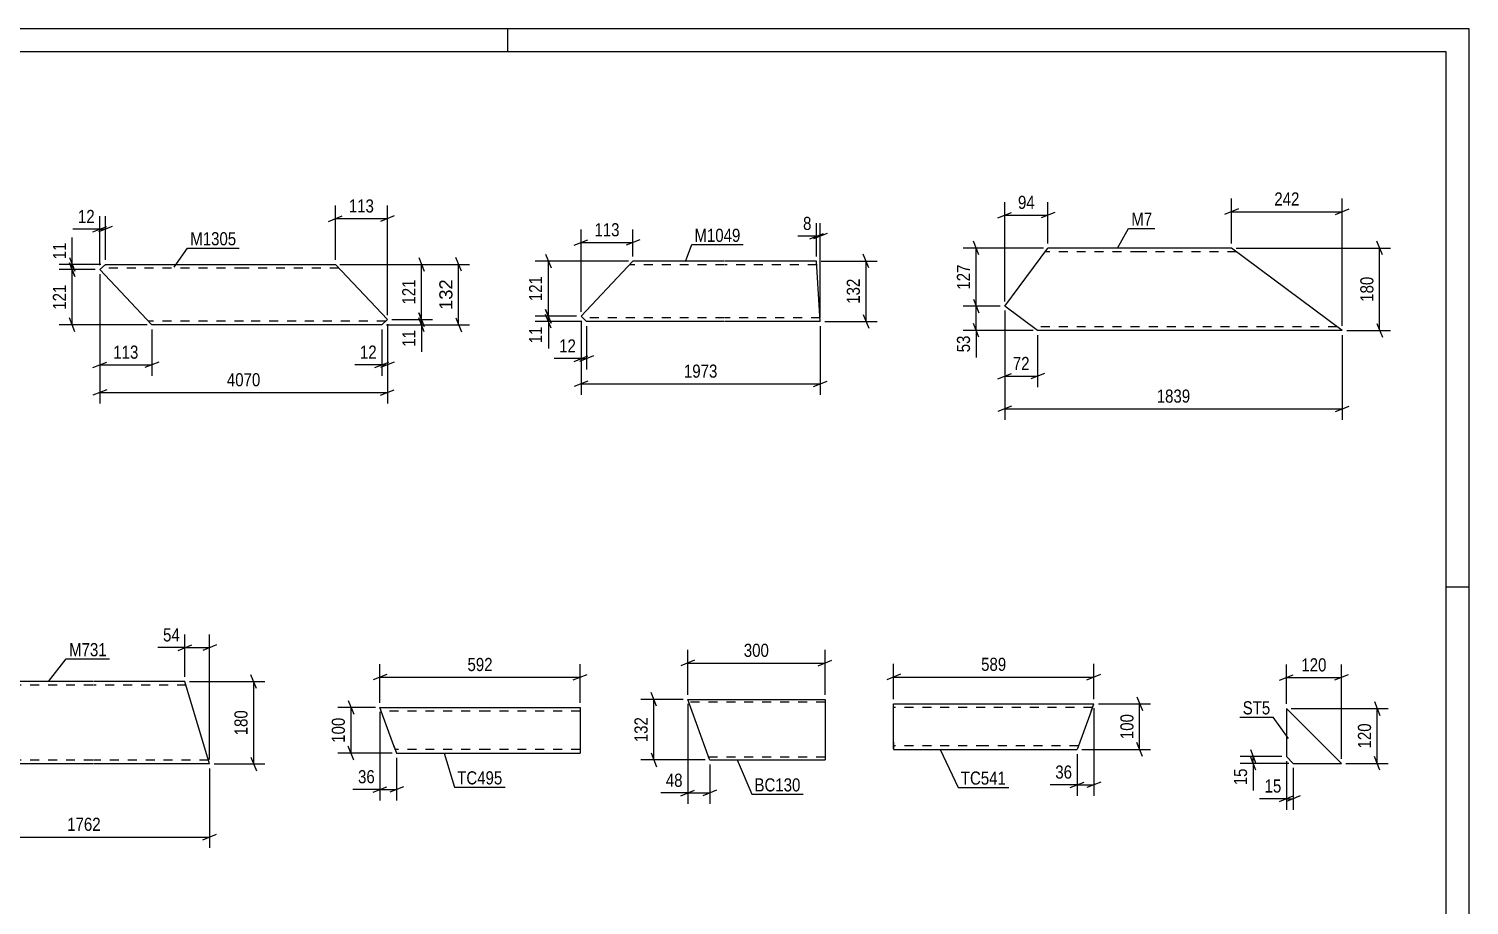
# Model space of a CAD drawing. Header units: millimetres. Extents: x 0 to 594, y 0 to 420.
# Drawn here: x 279.4 to 594, y 228.5 to 420 of the extents above; entities that cross this region are included whole.
import ezdxf

# ---------------------------------------------------------------- set-up
doc = ezdxf.new("R2010")
doc.units = ezdxf.units.MM
doc.linetypes.add('DXK_LINE_DOT2', pattern=[3.9198, 1.9599, -1.9599])
doc.styles.add('Arial', font='ARIAL.TTF', dxfattribs={"height": 0.2})
doc.styles.add('Arial Narrow', font='ARIALN.TTF', dxfattribs={"height": 0.2})

# ---------------------------------------------------------------- blocks, each defined once
blk = doc.blocks.new('Unknown-761555078-1135')
at = {"color": 5, "linetype": 'Continuous'}
for p, q in [((594, 420), (0, 420)), ((384, 415), (384, 420)), ((594, 0), (594, 420)), ((589, 415), (5, 415)), ((589, 5), (589, 415)), ((594, 298), (589, 298))]:
    blk.add_line(p, q, dxfattribs=at)
blk = doc.blocks.new('Part-761555078-8628 - 8627')
at = {"color": 2, "linetype": 'Continuous'}
for p, q in [((359.12, 263.31), (356.06, 271.71)), ((356.06, 271.71), (379.7, 271.71)), ((379.8, 271.71), (399.8, 271.71)), ((399.8, 271.71), (399.8, 271.59)), ((399.8, 271.59), (399.8, 261.71)), ((359.12, 263.31), (359.7, 261.71)), ((359.7, 261.71), (379.7, 261.71)), ((379.8, 261.71), (399.8, 261.71))]:
    blk.add_line(p, q, dxfattribs=at)
at = {"color": 7, "linetype": 'DXK_LINE_DOT2'}
for p, q in [((379.7, 270.91), (356.35, 270.91)), ((399.8, 270.91), (379.8, 270.91)), ((359.66, 261.83), (359.12, 263.31)), ((359.41, 262.51), (359.39, 262.57)), ((379.7, 262.51), (359.41, 262.51)), ((399.8, 262.51), (379.8, 262.51)), ((399.8, 262.51), (399.8, 262.57))]:
    blk.add_line(p, q, dxfattribs=at)
blk = doc.blocks.new('Part-761555078-8598 - 8597')
at = {"color": 2, "linetype": 'Continuous'}
for p, q in [((492.55, 359.41), (501.98, 372.08)), ((521.98, 372.08), (501.98, 372.08)), ((542.08, 372.08), (522.08, 372.08)), ((566.26, 354.08), (542.08, 372.08)), ((499.72, 354.08), (492.55, 359.41)), ((521.98, 354.08), (499.72, 354.08)), ((566.26, 354.08), (522.08, 354.08))]:
    blk.add_line(p, q, dxfattribs=at)
at = {"color": 7, "linetype": 'DXK_LINE_DOT2'}
for p, q in [((521.98, 371.28), (501.38, 371.28)), ((543.15, 371.28), (522.08, 371.28)), ((521.98, 354.88), (498.64, 354.88)), ((565.18, 354.88), (522.08, 354.88))]:
    blk.add_line(p, q, dxfattribs=at)
blk = doc.blocks.new('Part-761555078-8571 - 8569')
at = {"color": 2, "linetype": 'Continuous'}
for p, q in [((294.88, 367.38), (296.09, 368.51)), ((296.09, 368.51), (326.23, 368.51)), ((326.33, 368.51), (346.33, 368.51)), ((346.33, 368.51), (357.68, 356.44)), ((306.23, 355.31), (294.88, 367.38)), ((357.68, 356.44), (356.48, 355.31)), ((326.23, 355.31), (306.23, 355.31)), ((356.48, 355.31), (326.33, 355.31))]:
    blk.add_line(p, q, dxfattribs=at)
at = {"color": 7, "linetype": 'DXK_LINE_DOT2'}
for p, q in [((326.23, 367.71), (295.24, 367.71)), ((347.08, 367.71), (326.33, 367.71)), ((326.23, 356.11), (305.48, 356.11)), ((357.33, 356.11), (326.33, 356.11))]:
    blk.add_line(p, q, dxfattribs=at)
blk = doc.blocks.new('Part-761555078-8612 - 8611')
at = {"color": 2, "linetype": 'Continuous'}
for p, q in [((263.95, 264.68), (273.37, 277.35)), ((293.37, 277.35), (273.37, 277.35)), ((313.47, 277.35), (293.47, 277.35)), ((318.86, 259.35), (313.47, 277.35)), ((271.11, 259.35), (263.95, 264.68)), ((293.37, 259.35), (271.11, 259.35)), ((318.86, 259.35), (293.47, 259.35))]:
    blk.add_line(p, q, dxfattribs=at)
at = {"color": 7, "linetype": 'DXK_LINE_DOT2'}
for p, q in [((293.37, 276.55), (272.78, 276.55)), ((313.71, 276.55), (293.47, 276.55)), ((293.37, 260.15), (270.04, 260.15)), ((318.62, 260.15), (293.47, 260.15)), ((318.62, 260.15), (318.6, 260.21))]:
    blk.add_line(p, q, dxfattribs=at)
blk = doc.blocks.new('Part-761555078-8578 - 8577')
at = {"color": 2, "linetype": 'Continuous'}
for p, q in [((399.99, 357.18), (411.34, 369.25)), ((431.34, 369.25), (411.34, 369.25)), ((451.44, 369.25), (431.44, 369.25)), ((452.25, 356.05), (451.44, 369.25)), ((401.19, 356.05), (399.99, 357.18)), ((431.34, 356.05), (401.19, 356.05)), ((452.25, 356.05), (431.44, 356.05))]:
    blk.add_line(p, q, dxfattribs=at)
at = {"color": 7, "linetype": 'DXK_LINE_DOT2'}
for p, q in [((431.34, 368.45), (410.59, 368.45)), ((451.49, 368.45), (431.44, 368.45)), ((431.34, 356.85), (400.34, 356.85)), ((452.2, 356.85), (431.44, 356.85)), ((452.2, 356.85), (452.2, 356.91))]:
    blk.add_line(p, q, dxfattribs=at)
blk = doc.blocks.new('Part-761555078-8636 - 8635')
at = {"color": 2, "linetype": 'Continuous'}
for p, q in [((428.07, 260.34), (423.3, 273.45)), ((423.3, 273.45), (453.3, 273.45)), ((453.3, 273.45), (453.3, 260.25)), ((428.07, 260.34), (428.1, 260.25)), ((428.1, 260.25), (453.3, 260.25))]:
    blk.add_line(p, q, dxfattribs=at)
at = {"color": 7, "linetype": 'DXK_LINE_DOT2'}
for p, q in [((453.3, 272.85), (423.51, 272.85)), ((453.3, 273.36), (453.3, 273.45)), ((427.88, 260.85), (427.86, 260.89)), ((453.3, 260.85), (427.88, 260.85)), ((453.3, 260.85), (453.3, 260.89))]:
    blk.add_line(p, q, dxfattribs=at)
blk = doc.blocks.new('Part-761555078-8652 - 8651')
at = {"color": 2, "linetype": 'Continuous'}
for p, q in [((468.27, 264.11), (468.27, 272.51)), ((468.27, 272.51), (488.27, 272.51)), ((488.37, 272.51), (512.01, 272.51)), ((511.42, 270.91), (508.37, 262.51)), ((511.42, 270.91), (512.01, 272.51)), ((468.27, 264.11), (468.27, 262.51)), ((468.27, 262.51), (488.27, 262.51)), ((488.37, 262.51), (508.37, 262.51))]:
    blk.add_line(p, q, dxfattribs=at)
at = {"color": 7, "linetype": 'DXK_LINE_DOT2'}
for p, q in [((488.27, 271.71), (468.27, 271.71)), ((511.72, 271.71), (488.37, 271.71)), ((511.96, 272.39), (511.42, 270.91)), ((468.27, 262.63), (468.27, 264.11)), ((468.27, 263.31), (468.27, 263.37)), ((488.27, 263.31), (468.27, 263.31)), ((508.66, 263.31), (488.37, 263.31)), ((508.66, 263.31), (508.68, 263.37))]:
    blk.add_line(p, q, dxfattribs=at)
blk = doc.blocks.new('Part-761555078-8711 - 8710')
at = {"color": 2, "linetype": 'Continuous'}
for p, q in [((554.08, 271.47), (554.08, 260.97)), ((554.08, 271.47), (566.08, 259.47)), ((554.08, 260.97), (555.58, 259.47)), ((555.58, 259.47), (566.08, 259.47))]:
    blk.add_line(p, q, dxfattribs=at)
blk = doc.blocks.new('StraightDimension-761555078-9023 - 8627')
at = {"color": 7, "linetype": 'Continuous'}
for p, q in [((355.06, 271.71), (346.9, 271.71)), ((349.15, 273.21), (350.35, 270.21)), ((349.75, 261.71), (349.75, 271.71)), ((358.7, 261.71), (346.9, 261.71)), ((350.35, 260.21), (349.15, 263.21))]:
    blk.add_line(p, q, dxfattribs=at)
at = {"color": 0}
blk.add_wipeout([(349, 270.05), (344.8, 270.05), (344.8, 263.37), (349, 263.37)], dxfattribs=at)
at = {"color": 3, "style": 'Arial Narrow'}
blk.add_text('100', height=2.863, rotation=90.0002, dxfattribs=at).set_placement((348.4, 263.97))
blk = doc.blocks.new('StraightDimension-761555078-9019 - 8627')
at = {"color": 7, "linetype": 'Continuous'}
for p, q in [((356.06, 270.71), (356.06, 251.38)), ((359.7, 260.71), (359.7, 251.38)), ((354.56, 253.18), (357.56, 254.38)), ((356.06, 253.78), (359.7, 253.78)), ((361.2, 254.38), (358.2, 253.18))]:
    blk.add_line(p, q, dxfattribs=at)
at = {"color": 0}
blk.add_wipeout([(355.54, 254.53), (355.54, 258.73), (350.68, 258.73), (350.68, 254.53)], dxfattribs=at)
at = {"color": 7, "linetype": 'Continuous'}
blk.add_line((356.06, 253.78), (350.16, 253.78), dxfattribs=at)
blk.add_line((356.06, 253.78), (350.16, 253.78), dxfattribs=at)
at = {"color": 3, "style": 'Arial Narrow'}
blk.add_text('36', height=2.863, dxfattribs=at).set_placement((351.28, 255.13))
blk = doc.blocks.new('StraightDimension-761555078-9029 - 8627')
at = {"color": 7, "linetype": 'Continuous'}
for p, q in [((356.06, 272.71), (356.06, 281.15)), ((399.8, 272.71), (399.8, 281.15)), ((357.56, 278.9), (354.56, 277.7)), ((356.06, 278.3), (399.8, 278.3)), ((398.3, 277.7), (401.3, 278.9))]:
    blk.add_line(p, q, dxfattribs=at)
at = {"color": 0}
blk.add_wipeout([(381.27, 279.05), (381.27, 283.25), (374.59, 283.25), (374.59, 279.05)], dxfattribs=at)
at = {"color": 3, "style": 'Arial Narrow'}
blk.add_text('592', height=2.863, dxfattribs=at).set_placement((375.19, 279.65))
blk = doc.blocks.new('StraightDimension-761555078-8907 - 8597')
at = {"color": 7, "linetype": 'Continuous'}
for p, q in [((543.08, 372.08), (576.83, 372.08)), ((575.03, 370.58), (573.83, 373.58)), ((574.43, 354.08), (574.43, 372.08)), ((573.83, 355.58), (575.03, 352.58)), ((567.26, 354.08), (576.83, 354.08))]:
    blk.add_line(p, q, dxfattribs=at)
at = {"color": 0}
blk.add_wipeout([(573.68, 366.42), (569.48, 366.42), (569.48, 359.74), (573.68, 359.74)], dxfattribs=at)
at = {"color": 3, "style": 'Arial Narrow'}
blk.add_text('180', height=2.863, rotation=90.0002, dxfattribs=at).set_placement((573.08, 360.34))
blk = doc.blocks.new('StraightDimension-761555078-8899 - 8597')
at = {"color": 7, "linetype": 'Continuous'}
for p, q in [((500.98, 372.08), (483.46, 372.08)), ((486.91, 370.58), (485.71, 373.58)), ((486.31, 359.41), (486.31, 372.08)), ((491.55, 359.41), (483.46, 359.41)), ((485.71, 360.91), (486.91, 357.91))]:
    blk.add_line(p, q, dxfattribs=at)
at = {"color": 0}
blk.add_wipeout([(485.56, 369.09), (481.36, 369.09), (481.36, 362.4), (485.56, 362.4)], dxfattribs=at)
at = {"color": 3, "style": 'Arial Narrow'}
blk.add_text('127', height=2.863, rotation=90.0002, dxfattribs=at).set_placement((484.96, 363))
blk = doc.blocks.new('StraightDimension-761555078-8891 - 8597')
at = {"color": 7, "linetype": 'Continuous'}
for p, q in [((492.55, 360.41), (492.55, 382.14)), ((501.98, 373.08), (501.98, 382.14)), ((491.05, 378.69), (494.05, 379.89)), ((492.55, 379.29), (501.98, 379.29)), ((503.48, 379.89), (500.48, 378.69))]:
    blk.add_line(p, q, dxfattribs=at)
at = {"color": 0}
blk.add_wipeout([(499.69, 380.04), (499.69, 384.24), (494.84, 384.24), (494.84, 380.04)], dxfattribs=at)
at = {"color": 3, "style": 'Arial Narrow'}
blk.add_text('94', height=2.863, dxfattribs=at).set_placement((495.44, 380.64))
blk = doc.blocks.new('StraightDimension-761555078-8895 - 8597')
at = {"color": 7, "linetype": 'Continuous'}
for p, q in [((492.55, 358.41), (492.55, 341.68)), ((499.72, 353.08), (499.72, 341.68)), ((491.05, 343.48), (494.05, 344.68)), ((492.55, 344.08), (499.72, 344.08)), ((501.22, 344.68), (498.22, 343.48))]:
    blk.add_line(p, q, dxfattribs=at)
at = {"color": 0}
blk.add_wipeout([(498.56, 344.83), (498.56, 349.03), (493.71, 349.03), (493.71, 344.83)], dxfattribs=at)
at = {"color": 3, "style": 'Arial Narrow'}
blk.add_text('72', height=2.863, dxfattribs=at).set_placement((494.31, 345.43))
blk = doc.blocks.new('StraightDimension-761555078-8887 - 8597')
at = {"color": 7, "linetype": 'Continuous'}
for p, q in [((542.08, 373.08), (542.08, 382.88)), ((566.26, 355.08), (566.26, 382.88)), ((543.58, 380.63), (540.58, 379.43)), ((542.08, 380.03), (566.26, 380.03)), ((564.76, 379.43), (567.76, 380.63))]:
    blk.add_line(p, q, dxfattribs=at)
at = {"color": 0}
blk.add_wipeout([(557.51, 380.78), (557.51, 384.98), (550.83, 384.98), (550.83, 380.78)], dxfattribs=at)
at = {"color": 3, "style": 'Arial Narrow'}
blk.add_text('242', height=2.863, dxfattribs=at).set_placement((551.43, 381.38))
blk = doc.blocks.new('StraightDimension-761555078-8900 - 8597')
at = {"color": 7, "linetype": 'Continuous'}
for p, q in [((491.55, 359.41), (483.46, 359.41)), ((485.71, 360.91), (486.91, 357.91)), ((486.31, 354.08), (486.31, 359.41)), ((486.91, 352.58), (485.71, 355.58)), ((498.72, 354.08), (483.46, 354.08))]:
    blk.add_line(p, q, dxfattribs=at)
at = {"color": 0}
blk.add_wipeout([(485.56, 353.55), (481.36, 353.55), (481.36, 348.7), (485.56, 348.7)], dxfattribs=at)
at = {"color": 7, "linetype": 'Continuous'}
blk.add_line((486.31, 354.08), (486.31, 348.17), dxfattribs=at)
blk.add_line((486.31, 354.08), (486.31, 348.17), dxfattribs=at)
at = {"color": 3, "style": 'Arial Narrow'}
blk.add_text('53', height=2.863, rotation=90.0002, dxfattribs=at).set_placement((484.96, 349.3))
blk = doc.blocks.new('StraightDimension-761555078-8913 - 8597')
at = {"color": 7, "linetype": 'Continuous'}
for p, q in [((492.55, 358.41), (492.55, 334.55)), ((566.26, 353.08), (566.26, 334.55)), ((494.05, 337.55), (491.05, 336.35)), ((492.55, 336.95), (566.26, 336.95)), ((564.76, 336.35), (567.76, 337.55))]:
    blk.add_line(p, q, dxfattribs=at)
at = {"color": 0}
blk.add_wipeout([(533.66, 337.7), (533.66, 341.9), (525.15, 341.9), (525.15, 337.7)], dxfattribs=at)
at = {"color": 3, "style": 'Arial Narrow'}
blk.add_text('1839', height=2.863, dxfattribs=at).set_placement((525.75, 338.3))
blk = doc.blocks.new('StraightDimension-761555078-11267 - 8569')
at = {"color": 7, "linetype": 'Continuous'}
for p, q in [((347.33, 368.51), (375.65, 368.51)), ((373.85, 367.01), (372.65, 370.01)), ((373.25, 355.31), (373.25, 368.51)), ((372.65, 356.81), (373.85, 353.81)), ((357.48, 355.31), (375.65, 355.31))]:
    blk.add_line(p, q, dxfattribs=at)
at = {"color": 0}
blk.add_wipeout([(372.5, 365.84), (368.3, 365.84), (368.3, 357.97), (372.5, 357.97)], dxfattribs=at)
at = {"color": 3, "style": 'Arial'}
blk.add_text('132', height=2.865, rotation=90.0002, dxfattribs=at).set_placement((371.9, 358.57))
blk = doc.blocks.new('StraightDimension-761555078-8849 - 8569')
at = {"color": 7, "linetype": 'Continuous'}
for p, q in [((294.88, 366.38), (294.88, 338.13)), ((357.68, 355.44), (357.68, 338.13)), ((296.38, 341.13), (293.38, 339.93)), ((294.88, 340.53), (357.68, 340.53)), ((356.18, 339.93), (359.18, 341.13))]:
    blk.add_line(p, q, dxfattribs=at)
at = {"color": 0}
blk.add_wipeout([(330.54, 341.28), (330.54, 345.48), (322.03, 345.48), (322.03, 341.28)], dxfattribs=at)
at = {"color": 3, "style": 'Arial Narrow'}
blk.add_text('4070', height=2.863, dxfattribs=at).set_placement((322.63, 341.88))
blk = doc.blocks.new('StraightDimension-761555078-8825 - 8569')
at = {"color": 7, "linetype": 'Continuous'}
for p, q in [((346.33, 369.51), (346.33, 381.36)), ((357.68, 357.44), (357.68, 381.36)), ((344.83, 377.91), (347.83, 379.11)), ((346.33, 378.51), (357.68, 378.51)), ((359.18, 379.11), (356.18, 377.91))]:
    blk.add_line(p, q, dxfattribs=at)
at = {"color": 0}
blk.add_wipeout([(355.35, 379.26), (355.35, 383.46), (348.67, 383.46), (348.67, 379.26)], dxfattribs=at)
at = {"color": 3, "style": 'Arial Narrow'}
blk.add_text('113', height=2.863, dxfattribs=at).set_placement((349.27, 379.86))
blk = doc.blocks.new('StraightDimension-761555078-8817 - 8569')
at = {"color": 7, "linetype": 'Continuous'}
for p, q in [((356.48, 354.31), (356.48, 344.16)), ((357.68, 355.44), (357.68, 344.16)), ((354.98, 345.96), (357.98, 347.16)), ((359.18, 347.16), (356.18, 345.96)), ((356.48, 346.56), (357.68, 346.56))]:
    blk.add_line(p, q, dxfattribs=at)
at = {"color": 0}
blk.add_wipeout([(355.95, 347.31), (355.95, 351.51), (351.1, 351.51), (351.1, 347.31)], dxfattribs=at)
at = {"color": 7, "linetype": 'Continuous'}
blk.add_line((356.48, 346.56), (350.57, 346.56), dxfattribs=at)
blk.add_line((356.48, 346.56), (350.57, 346.56), dxfattribs=at)
at = {"color": 3, "style": 'Arial Narrow'}
blk.add_text('12', height=2.863, dxfattribs=at).set_placement((351.7, 347.91))
blk = doc.blocks.new('StraightDimension-761555078-11230 - 8569')
at = {"color": 7, "linetype": 'Continuous'}
for p, q in [((347.33, 368.51), (367.54, 368.51)), ((364.54, 370.01), (365.74, 367.01)), ((365.14, 356.44), (365.14, 368.51)), ((358.68, 356.44), (367.54, 356.44)), ((365.74, 354.94), (364.54, 357.94))]:
    blk.add_line(p, q, dxfattribs=at)
at = {"color": 0}
blk.add_wipeout([(364.39, 365.82), (360.19, 365.82), (360.19, 359.13), (364.39, 359.13)], dxfattribs=at)
at = {"color": 3, "style": 'Arial Narrow'}
blk.add_text('121', height=2.863, rotation=90.0002, dxfattribs=at).set_placement((363.79, 359.73))
blk = doc.blocks.new('StraightDimension-761555078-8829 - 8569')
at = {"color": 7, "linetype": 'Continuous'}
for p, q in [((294.88, 368.38), (294.88, 379.05)), ((296.09, 369.51), (296.09, 379.05)), ((293.38, 375.6), (296.38, 376.8)), ((297.59, 376.8), (294.59, 375.6)), ((294.88, 376.2), (296.09, 376.2))]:
    blk.add_line(p, q, dxfattribs=at)
at = {"color": 0}
blk.add_wipeout([(294.36, 376.95), (294.36, 381.15), (289.5, 381.15), (289.5, 376.95)], dxfattribs=at)
at = {"color": 7, "linetype": 'Continuous'}
blk.add_line((294.88, 376.2), (288.98, 376.2), dxfattribs=at)
blk.add_line((294.88, 376.2), (288.98, 376.2), dxfattribs=at)
at = {"color": 3, "style": 'Arial Narrow'}
blk.add_text('12', height=2.863, dxfattribs=at).set_placement((290.1, 377.55))
blk = doc.blocks.new('StraightDimension-761555078-8821 - 8569')
at = {"color": 7, "linetype": 'Continuous'}
for p, q in [((294.88, 366.38), (294.88, 344.16)), ((306.23, 354.31), (306.23, 344.16)), ((293.38, 345.96), (296.38, 347.16)), ((294.88, 346.56), (306.23, 346.56)), ((307.73, 347.16), (304.73, 345.96))]:
    blk.add_line(p, q, dxfattribs=at)
at = {"color": 0}
blk.add_wipeout([(303.9, 347.31), (303.9, 351.51), (297.22, 351.51), (297.22, 347.31)], dxfattribs=at)
at = {"color": 3, "style": 'Arial Narrow'}
blk.add_text('113', height=2.863, dxfattribs=at).set_placement((297.82, 347.91))
blk = doc.blocks.new('StraightDimension-761555078-11192 - 8569')
at = {"color": 7, "linetype": 'Continuous'}
for p, q in [((295.09, 368.51), (285.98, 368.51)), ((288.23, 370.01), (289.43, 367.01)), ((289.43, 365.88), (288.23, 368.88)), ((288.83, 367.38), (288.83, 368.51)), ((293.88, 367.38), (285.98, 367.38))]:
    blk.add_line(p, q, dxfattribs=at)
at = {"color": 0}
blk.add_wipeout([(288.08, 373.89), (283.88, 373.89), (283.88, 369.03), (288.08, 369.03)], dxfattribs=at)
at = {"color": 7, "linetype": 'Continuous'}
blk.add_line((288.83, 368.51), (288.83, 374.42), dxfattribs=at)
blk.add_line((288.83, 368.51), (288.83, 374.42), dxfattribs=at)
at = {"color": 3, "style": 'Arial Narrow'}
blk.add_text('11', height=2.863, rotation=90.0002, dxfattribs=at).set_placement((287.48, 369.63))
blk = doc.blocks.new('StraightDimension-761555078-11193 - 8569')
at = {"color": 7, "linetype": 'Continuous'}
for p, q in [((288.23, 368.88), (289.43, 365.88)), ((293.88, 367.38), (285.98, 367.38)), ((288.83, 355.31), (288.83, 367.38)), ((289.43, 353.81), (288.23, 356.81)), ((305.23, 355.31), (285.98, 355.31))]:
    blk.add_line(p, q, dxfattribs=at)
at = {"color": 0}
blk.add_wipeout([(288.08, 364.69), (283.88, 364.69), (283.88, 358), (288.08, 358)], dxfattribs=at)
at = {"color": 3, "style": 'Arial Narrow'}
blk.add_text('121', height=2.863, rotation=90.0002, dxfattribs=at).set_placement((287.48, 358.6))
blk = doc.blocks.new('StraightDimension-761555078-11231 - 8569')
at = {"color": 7, "linetype": 'Continuous'}
for p, q in [((358.68, 356.44), (367.54, 356.44)), ((364.54, 357.94), (365.74, 354.94)), ((365.74, 353.81), (364.54, 356.81)), ((365.14, 355.31), (365.14, 356.44)), ((357.48, 355.31), (367.54, 355.31))]:
    blk.add_line(p, q, dxfattribs=at)
at = {"color": 0}
blk.add_wipeout([(364.39, 354.78), (360.19, 354.78), (360.19, 349.93), (364.39, 349.93)], dxfattribs=at)
at = {"color": 7, "linetype": 'Continuous'}
blk.add_line((365.14, 355.31), (365.14, 349.4), dxfattribs=at)
blk.add_line((365.14, 355.31), (365.14, 349.4), dxfattribs=at)
at = {"color": 3, "style": 'Arial Narrow'}
blk.add_text('11', height=2.863, rotation=90.0002, dxfattribs=at).set_placement((363.79, 350.53))
blk = doc.blocks.new('StraightDimension-761555078-8953 - 8611')
at = {"color": 7, "linetype": 'Continuous'}
for p, q in [((313.47, 278.35), (313.47, 287.62)), ((318.86, 260.35), (318.86, 287.62)), ((311.97, 284.17), (314.97, 285.37)), ((313.47, 284.77), (318.86, 284.77)), ((320.36, 285.37), (317.36, 284.17))]:
    blk.add_line(p, q, dxfattribs=at)
at = {"color": 0}
blk.add_wipeout([(312.95, 285.52), (312.95, 289.72), (308.09, 289.72), (308.09, 285.52)], dxfattribs=at)
at = {"color": 7, "linetype": 'Continuous'}
blk.add_line((313.47, 284.77), (307.57, 284.77), dxfattribs=at)
blk.add_line((313.47, 284.77), (307.57, 284.77), dxfattribs=at)
at = {"color": 3, "style": 'Arial Narrow'}
blk.add_text('54', height=2.863, dxfattribs=at).set_placement((308.69, 286.12))
blk = doc.blocks.new('StraightDimension-761555078-8973 - 8611')
at = {"color": 7, "linetype": 'Continuous'}
for p, q in [((314.47, 277.35), (330.89, 277.35)), ((329.09, 275.85), (327.89, 278.85)), ((328.49, 259.35), (328.49, 277.35)), ((319.86, 259.35), (330.89, 259.35)), ((327.89, 260.85), (329.09, 257.85))]:
    blk.add_line(p, q, dxfattribs=at)
at = {"color": 0}
blk.add_wipeout([(327.74, 271.69), (323.54, 271.69), (323.54, 265.01), (327.74, 265.01)], dxfattribs=at)
at = {"color": 3, "style": 'Arial Narrow'}
blk.add_text('180', height=2.863, rotation=90.0002, dxfattribs=at).set_placement((327.14, 265.61))
blk = doc.blocks.new('StraightDimension-761555078-8979 - 8611')
at = {"color": 7, "linetype": 'Continuous'}
for p, q in [((263.95, 263.68), (263.95, 240.98)), ((318.86, 258.35), (318.86, 240.98)), ((265.45, 243.98), (262.45, 242.78)), ((263.95, 243.38), (318.86, 243.38)), ((317.36, 242.78), (320.36, 243.98))]:
    blk.add_line(p, q, dxfattribs=at)
at = {"color": 0}
blk.add_wipeout([(295.66, 244.13), (295.66, 248.33), (287.15, 248.33), (287.15, 244.13)], dxfattribs=at)
at = {"color": 3, "style": 'Arial Narrow'}
blk.add_text('1762', height=2.863, dxfattribs=at).set_placement((287.75, 244.73))
blk = doc.blocks.new('StraightDimension-761555078-8879 - 8577')
at = {"color": 7, "linetype": 'Continuous'}
for p, q in [((399.99, 356.18), (399.99, 340.01)), ((452.25, 355.05), (452.25, 340.01)), ((401.49, 343.01), (398.49, 341.81)), ((450.75, 341.81), (453.75, 343.01)), ((399.99, 342.41), (452.25, 342.41))]:
    blk.add_line(p, q, dxfattribs=at)
at = {"color": 0}
blk.add_wipeout([(430.38, 343.16), (430.38, 347.36), (421.87, 347.36), (421.87, 343.16)], dxfattribs=at)
at = {"color": 3, "style": 'Arial Narrow'}
blk.add_text('1973', height=2.863, dxfattribs=at).set_placement((422.47, 343.76))
blk = doc.blocks.new('StraightDimension-761555078-8873 - 8577')
at = {"color": 7, "linetype": 'Continuous'}
for p, q in [((452.44, 369.25), (464.65, 369.25)), ((462.85, 367.75), (461.65, 370.75)), ((462.25, 356.05), (462.25, 369.25)), ((453.25, 356.05), (464.65, 356.05)), ((461.65, 357.55), (462.85, 354.55))]:
    blk.add_line(p, q, dxfattribs=at)
at = {"color": 0}
blk.add_wipeout([(461.5, 365.99), (457.3, 365.99), (457.3, 359.31), (461.5, 359.31)], dxfattribs=at)
at = {"color": 3, "style": 'Arial Narrow'}
blk.add_text('132', height=2.863, rotation=90.0002, dxfattribs=at).set_placement((460.9, 359.91))
blk = doc.blocks.new('StraightDimension-761555078-8857 - 8577')
at = {"color": 7, "linetype": 'Continuous'}
for p, q in [((399.99, 358.18), (399.99, 376.15)), ((411.34, 370.25), (411.34, 376.15)), ((398.49, 372.7), (401.49, 373.9)), ((399.99, 373.3), (411.34, 373.3)), ((412.84, 373.9), (409.84, 372.7))]:
    blk.add_line(p, q, dxfattribs=at)
at = {"color": 0}
blk.add_wipeout([(409.01, 374.05), (409.01, 378.25), (402.32, 378.25), (402.32, 374.05)], dxfattribs=at)
at = {"color": 3, "style": 'Arial Narrow'}
blk.add_text('113', height=2.863, dxfattribs=at).set_placement((402.92, 374.65))
blk = doc.blocks.new('StraightDimension-761555078-8861 - 8577')
at = {"color": 7, "linetype": 'Continuous'}
for p, q in [((399.99, 356.18), (399.99, 345.52)), ((401.19, 355.05), (401.19, 345.52)), ((398.49, 347.32), (401.49, 348.52)), ((402.69, 348.52), (399.69, 347.32)), ((399.99, 347.92), (401.19, 347.92))]:
    blk.add_line(p, q, dxfattribs=at)
at = {"color": 0}
blk.add_wipeout([(399.47, 348.67), (399.47, 352.87), (394.61, 352.87), (394.61, 348.67)], dxfattribs=at)
at = {"color": 7, "linetype": 'Continuous'}
blk.add_line((399.99, 347.92), (394.09, 347.92), dxfattribs=at)
blk.add_line((399.99, 347.92), (394.09, 347.92), dxfattribs=at)
at = {"color": 3, "style": 'Arial Narrow'}
blk.add_text('12', height=2.863, dxfattribs=at).set_placement((395.21, 349.27))
blk = doc.blocks.new('StraightDimension-761555078-8853 - 8577')
at = {"color": 7, "linetype": 'Continuous'}
for p, q in [((449.94, 374.09), (452.94, 375.29)), ((453.75, 375.29), (450.75, 374.09)), ((451.44, 370.25), (451.44, 377.54)), ((451.44, 374.69), (452.25, 374.69)), ((452.25, 357.05), (452.25, 377.54))]:
    blk.add_line(p, q, dxfattribs=at)
at = {"color": 0}
blk.add_wipeout([(450.92, 375.44), (450.92, 379.64), (447.89, 379.64), (447.89, 375.44)], dxfattribs=at)
at = {"color": 7, "linetype": 'Continuous'}
blk.add_line((451.44, 374.69), (447.36, 374.69), dxfattribs=at)
blk.add_line((451.44, 374.69), (447.36, 374.69), dxfattribs=at)
at = {"color": 3, "style": 'Arial Narrow'}
blk.add_text('8', height=2.86, dxfattribs=at).set_placement((448.49, 376.04))
blk = doc.blocks.new('StraightDimension-761555078-11292 - 8577')
at = {"color": 7, "linetype": 'Continuous'}
for p, q in [((410.34, 369.25), (390, 369.25)), ((392.25, 370.75), (393.45, 367.75)), ((392.85, 357.18), (392.85, 369.25)), ((398.99, 357.18), (390, 357.18)), ((393.45, 355.68), (392.25, 358.68))]:
    blk.add_line(p, q, dxfattribs=at)
at = {"color": 0}
blk.add_wipeout([(392.1, 366.56), (387.9, 366.56), (387.9, 359.88), (392.1, 359.88)], dxfattribs=at)
at = {"color": 3, "style": 'Arial Narrow'}
blk.add_text('121', height=2.863, rotation=90.0002, dxfattribs=at).set_placement((391.5, 360.48))
blk = doc.blocks.new('StraightDimension-761555078-11293 - 8577')
at = {"color": 7, "linetype": 'Continuous'}
for p, q in [((398.99, 357.18), (390, 357.18)), ((400.19, 356.05), (390, 356.05)), ((392.25, 358.68), (393.45, 355.68)), ((393.45, 354.55), (392.25, 357.55)), ((392.85, 356.05), (392.85, 357.18))]:
    blk.add_line(p, q, dxfattribs=at)
at = {"color": 0}
blk.add_wipeout([(392.1, 355.53), (387.9, 355.53), (387.9, 350.67), (392.1, 350.67)], dxfattribs=at)
at = {"color": 7, "linetype": 'Continuous'}
blk.add_line((392.85, 356.05), (392.85, 350.15), dxfattribs=at)
blk.add_line((392.85, 356.05), (392.85, 350.15), dxfattribs=at)
at = {"color": 3, "style": 'Arial Narrow'}
blk.add_text('11', height=2.863, rotation=90.0002, dxfattribs=at).set_placement((391.5, 351.27))
blk = doc.blocks.new('StraightDimension-761555078-9037 - 8635')
at = {"color": 7, "linetype": 'Continuous'}
for p, q in [((416.48, 271.95), (415.28, 274.95)), ((422.3, 273.45), (413.03, 273.45)), ((415.88, 260.25), (415.88, 273.45)), ((415.28, 261.75), (416.48, 258.75)), ((427.1, 260.25), (413.03, 260.25))]:
    blk.add_line(p, q, dxfattribs=at)
at = {"color": 0}
blk.add_wipeout([(415.13, 270.19), (410.93, 270.19), (410.93, 263.5), (415.13, 263.5)], dxfattribs=at)
at = {"color": 3, "style": 'Arial Narrow'}
blk.add_text('132', height=2.863, rotation=90.0002, dxfattribs=at).set_placement((414.53, 264.1))
blk = doc.blocks.new('StraightDimension-761555078-9043 - 8635')
at = {"color": 7, "linetype": 'Continuous'}
for p, q in [((423.3, 274.45), (423.3, 284.25)), ((453.3, 274.45), (453.3, 284.25)), ((424.8, 282), (421.8, 280.8)), ((423.3, 281.4), (453.3, 281.4)), ((451.8, 280.8), (454.8, 282))]:
    blk.add_line(p, q, dxfattribs=at)
at = {"color": 0}
blk.add_wipeout([(441.64, 282.15), (441.64, 286.35), (434.95, 286.35), (434.95, 282.15)], dxfattribs=at)
at = {"color": 3, "style": 'Arial Narrow'}
blk.add_text('300', height=2.863, dxfattribs=at).set_placement((435.55, 282.75))
blk = doc.blocks.new('StraightDimension-761555078-9033 - 8635')
at = {"color": 7, "linetype": 'Continuous'}
for p, q in [((423.3, 272.45), (423.3, 250.61)), ((428.1, 259.25), (428.1, 250.61)), ((421.8, 252.41), (424.8, 253.61)), ((423.3, 253.01), (428.1, 253.01)), ((429.6, 253.61), (426.6, 252.41))]:
    blk.add_line(p, q, dxfattribs=at)
at = {"color": 0}
blk.add_wipeout([(422.77, 253.76), (422.77, 257.96), (417.91, 257.96), (417.91, 253.76)], dxfattribs=at)
at = {"color": 7, "linetype": 'Continuous'}
blk.add_line((423.3, 253.01), (417.39, 253.01), dxfattribs=at)
blk.add_line((423.3, 253.01), (417.39, 253.01), dxfattribs=at)
at = {"color": 3, "style": 'Arial Narrow'}
blk.add_text('48', height=2.863, dxfattribs=at).set_placement((418.51, 254.36))
blk = doc.blocks.new('StraightDimension-761555078-9051 - 8651')
at = {"color": 7, "linetype": 'Continuous'}
for p, q in [((521.41, 274.01), (522.61, 271.01)), ((513.01, 272.51), (524.41, 272.51)), ((522.01, 262.51), (522.01, 272.51)), ((509.37, 262.51), (524.41, 262.51)), ((522.61, 261.01), (521.41, 264.01))]:
    blk.add_line(p, q, dxfattribs=at)
at = {"color": 0}
blk.add_wipeout([(521.26, 270.85), (517.06, 270.85), (517.06, 264.17), (521.26, 264.17)], dxfattribs=at)
at = {"color": 3, "style": 'Arial Narrow'}
blk.add_text('100', height=2.863, rotation=90.0002, dxfattribs=at).set_placement((520.66, 264.77))
blk = doc.blocks.new('StraightDimension-761555078-9047 - 8651')
at = {"color": 7, "linetype": 'Continuous'}
for p, q in [((512.01, 271.51), (512.01, 252.39)), ((508.37, 261.51), (508.37, 252.39)), ((506.87, 254.19), (509.87, 255.39)), ((513.51, 255.39), (510.51, 254.19)), ((508.37, 254.79), (512.01, 254.79))]:
    blk.add_line(p, q, dxfattribs=at)
at = {"color": 0}
blk.add_wipeout([(507.84, 255.54), (507.84, 259.74), (502.99, 259.74), (502.99, 255.54)], dxfattribs=at)
at = {"color": 7, "linetype": 'Continuous'}
blk.add_line((508.37, 254.79), (502.46, 254.79), dxfattribs=at)
blk.add_line((508.37, 254.79), (502.46, 254.79), dxfattribs=at)
at = {"color": 3, "style": 'Arial Narrow'}
blk.add_text('36', height=2.863, dxfattribs=at).set_placement((503.59, 256.14))
blk = doc.blocks.new('StraightDimension-761555078-9057 - 8651')
at = {"color": 7, "linetype": 'Continuous'}
for p, q in [((468.27, 273.51), (468.27, 281.19)), ((512.01, 273.51), (512.01, 281.19)), ((469.77, 278.94), (466.77, 277.74)), ((468.27, 278.34), (512.01, 278.34)), ((510.51, 277.74), (513.51, 278.94))]:
    blk.add_line(p, q, dxfattribs=at)
at = {"color": 0}
blk.add_wipeout([(493.48, 279.09), (493.48, 283.29), (486.79, 283.29), (486.79, 279.09)], dxfattribs=at)
at = {"color": 3, "style": 'Arial Narrow'}
blk.add_text('589', height=2.863, dxfattribs=at).set_placement((487.39, 279.69))
blk = doc.blocks.new('StraightDimension-761555078-9193 - 8710')
at = {"color": 7, "linetype": 'Continuous'}
for p, q in [((555.08, 271.47), (576.31, 271.47)), ((573.31, 272.97), (574.51, 269.97)), ((573.91, 259.47), (573.91, 271.47)), ((567.08, 259.47), (576.31, 259.47)), ((574.51, 257.97), (573.31, 260.97))]:
    blk.add_line(p, q, dxfattribs=at)
at = {"color": 0}
blk.add_wipeout([(573.16, 268.82), (568.96, 268.82), (568.96, 262.13), (573.16, 262.13)], dxfattribs=at)
at = {"color": 3, "style": 'Arial Narrow'}
blk.add_text('120', height=2.863, rotation=90.0002, dxfattribs=at).set_placement((572.56, 262.73))
blk = doc.blocks.new('StraightDimension-761555078-9185 - 8710')
at = {"color": 7, "linetype": 'Continuous'}
for p, q in [((554.08, 272.47), (554.08, 281.07)), ((566.08, 260.47), (566.08, 281.07)), ((552.58, 277.62), (555.58, 278.82)), ((554.08, 278.22), (566.08, 278.22)), ((567.58, 278.82), (564.58, 277.62))]:
    blk.add_line(p, q, dxfattribs=at)
at = {"color": 0}
blk.add_wipeout([(563.42, 278.97), (563.42, 283.17), (556.74, 283.17), (556.74, 278.97)], dxfattribs=at)
at = {"color": 3, "style": 'Arial Narrow'}
blk.add_text('120', height=2.863, dxfattribs=at).set_placement((557.34, 279.57))
blk = doc.blocks.new('StraightDimension-761555078-9189 - 8710')
at = {"color": 7, "linetype": 'Continuous'}
for p, q in [((546.22, 262.47), (547.42, 259.47)), ((553.08, 260.97), (543.97, 260.97)), ((554.58, 259.47), (543.97, 259.47)), ((547.42, 257.97), (546.22, 260.97)), ((546.82, 259.47), (546.82, 260.97))]:
    blk.add_line(p, q, dxfattribs=at)
at = {"color": 0}
blk.add_wipeout([(546.07, 258.95), (541.87, 258.95), (541.87, 254.09), (546.07, 254.09)], dxfattribs=at)
at = {"color": 7, "linetype": 'Continuous'}
blk.add_line((546.82, 259.47), (546.82, 253.57), dxfattribs=at)
blk.add_line((546.82, 259.47), (546.82, 253.57), dxfattribs=at)
at = {"color": 3, "style": 'Arial Narrow'}
blk.add_text('15', height=2.863, rotation=90.0002, dxfattribs=at).set_placement((545.47, 254.69))
blk = doc.blocks.new('StraightDimension-761555078-9181 - 8710')
at = {"color": 7, "linetype": 'Continuous'}
for p, q in [((554.08, 259.97), (554.08, 249.35)), ((555.58, 258.47), (555.58, 249.35)), ((552.58, 251.15), (555.58, 252.35)), ((557.08, 252.35), (554.08, 251.15)), ((554.08, 251.75), (555.58, 251.75))]:
    blk.add_line(p, q, dxfattribs=at)
at = {"color": 0}
blk.add_wipeout([(553.55, 252.5), (553.55, 256.7), (548.7, 256.7), (548.7, 252.5)], dxfattribs=at)
at = {"color": 7, "linetype": 'Continuous'}
blk.add_line((554.08, 251.75), (548.17, 251.75), dxfattribs=at)
blk.add_line((554.08, 251.75), (548.17, 251.75), dxfattribs=at)
at = {"color": 3, "style": 'Arial Narrow'}
blk.add_text('15', height=2.863, dxfattribs=at).set_placement((549.3, 253.1))
blk = doc.blocks.new('Mark-761555078-9261 - 8627')
at = {"color": 0}
blk.add_wipeout([(382.8, 254.88), (382.8, 257.88), (372.94, 257.88), (372.94, 254.88)], dxfattribs=at)
blk.add_wipeout([(382.8, 254.88), (382.8, 257.88), (372.94, 257.88), (372.94, 254.88)], dxfattribs=at)
at = {"color": 30, "linetype": 'Continuous'}
for p, q in [((370.06, 261.71), (372.34, 254.28)), ((372.34, 254.28), (383.4, 254.28))]:
    blk.add_line(p, q, dxfattribs=at)
at = {"color": 3, "style": 'Arial Narrow'}
blk.add_text('TC495', height=2.863, dxfattribs=at).set_placement((372.94, 254.88))
blk = doc.blocks.new('Mark-761555078-9249 - 8597')
at = {"color": 0}
blk.add_wipeout([(524.76, 376.96), (524.76, 379.96), (520.19, 379.96), (520.19, 376.96)], dxfattribs=at)
blk.add_wipeout([(524.76, 376.96), (524.76, 379.96), (520.19, 379.96), (520.19, 376.96)], dxfattribs=at)
at = {"color": 30, "linetype": 'Continuous'}
for p, q in [((517.17, 372.08), (519.59, 376.36)), ((519.59, 376.36), (525.36, 376.36))]:
    blk.add_line(p, q, dxfattribs=at)
at = {"color": 3, "style": 'Arial Narrow'}
blk.add_text('M7', height=2.863, dxfattribs=at).set_placement((520.19, 376.96))
blk = doc.blocks.new('Mark-761555078-9240 - 8569')
at = {"color": 0}
blk.add_wipeout([(324.68, 372.69), (324.68, 375.69), (314.63, 375.69), (314.63, 372.69)], dxfattribs=at)
blk.add_wipeout([(324.68, 372.69), (324.68, 375.69), (314.63, 375.69), (314.63, 372.69)], dxfattribs=at)
at = {"color": 30, "linetype": 'Continuous'}
for p, q in [((311.11, 367.94), (314.03, 372.09)), ((314.03, 372.09), (325.28, 372.09))]:
    blk.add_line(p, q, dxfattribs=at)
at = {"color": 3, "style": 'Arial Narrow'}
blk.add_text('M1305', height=2.863, dxfattribs=at).set_placement((314.63, 372.69))
blk = doc.blocks.new('Mark-761555078-9255 - 8611')
at = {"color": 0}
blk.add_wipeout([(296.38, 282.89), (296.38, 285.89), (288.16, 285.89), (288.16, 282.89)], dxfattribs=at)
blk.add_wipeout([(296.38, 282.89), (296.38, 285.89), (288.16, 285.89), (288.16, 282.89)], dxfattribs=at)
at = {"color": 30, "linetype": 'Continuous'}
for p, q in [((283.67, 277.35), (287.56, 282.29)), ((287.56, 282.29), (296.98, 282.29))]:
    blk.add_line(p, q, dxfattribs=at)
at = {"color": 3, "style": 'Arial Narrow'}
blk.add_text('M731', height=2.863, dxfattribs=at).set_placement((288.16, 282.89))
blk = doc.blocks.new('Mark-761555078-9243 - 8577')
at = {"color": 0}
blk.add_wipeout([(434.81, 373.44), (434.81, 376.44), (424.76, 376.44), (424.76, 373.44)], dxfattribs=at)
blk.add_wipeout([(434.81, 373.44), (434.81, 376.44), (424.76, 376.44), (424.76, 373.44)], dxfattribs=at)
at = {"color": 30, "linetype": 'Continuous'}
for p, q in [((422.79, 369.14), (424.16, 372.84)), ((424.16, 372.84), (435.41, 372.84))]:
    blk.add_line(p, q, dxfattribs=at)
at = {"color": 3, "style": 'Arial Narrow'}
blk.add_text('M1049', height=2.863, dxfattribs=at).set_placement((424.76, 373.44))
blk = doc.blocks.new('Mark-761555078-9264 - 8635')
at = {"color": 0}
blk.add_wipeout([(447.93, 253.34), (447.93, 256.34), (437.88, 256.34), (437.88, 253.34)], dxfattribs=at)
blk.add_wipeout([(447.93, 253.34), (447.93, 256.34), (437.88, 256.34), (437.88, 253.34)], dxfattribs=at)
at = {"color": 30, "linetype": 'Continuous'}
for p, q in [((434.1, 260.25), (437.28, 252.74)), ((437.28, 252.74), (448.53, 252.74))]:
    blk.add_line(p, q, dxfattribs=at)
at = {"color": 3, "style": 'Arial Narrow'}
blk.add_text('BC130', height=2.863, dxfattribs=at).set_placement((437.88, 253.34))
blk = doc.blocks.new('Mark-761555078-9267 - 8651')
at = {"color": 0}
blk.add_wipeout([(492.82, 254.83), (492.82, 257.83), (482.95, 257.83), (482.95, 254.83)], dxfattribs=at)
blk.add_wipeout([(492.82, 254.83), (492.82, 257.83), (482.95, 257.83), (482.95, 254.83)], dxfattribs=at)
at = {"color": 30, "linetype": 'Continuous'}
for p, q in [((478.44, 262.51), (482.35, 254.23)), ((482.35, 254.23), (493.42, 254.23))]:
    blk.add_line(p, q, dxfattribs=at)
at = {"color": 3, "style": 'Arial Narrow'}
blk.add_text('TC541', height=2.863, dxfattribs=at).set_placement((482.95, 254.83))
blk = doc.blocks.new('Mark-761555078-9285 - 8710')
at = {"color": 0}
blk.add_wipeout([(550.55, 270.18), (550.55, 273.18), (544.52, 273.18), (544.52, 270.18)], dxfattribs=at)
blk.add_wipeout([(550.55, 270.18), (550.55, 273.18), (544.52, 273.18), (544.52, 270.18)], dxfattribs=at)
at = {"color": 30, "linetype": 'Continuous'}
for p in [(543.92, 269.58), (554.56, 264.92)]:
    blk.add_line(p, (551.15, 269.58), dxfattribs=at)
at = {"color": 3, "style": 'Arial Narrow'}
blk.add_text('ST5', height=2.863, dxfattribs=at).set_placement((544.52, 270.18))

msp = doc.modelspace()

# ---------------------------------------------------------------- block references
for name in ['Unknown-761555078-1135', 'Part-761555078-8598 - 8597', 'Part-761555078-8571 - 8569', 'Part-761555078-8578 - 8577', 'Part-761555078-8612 - 8611', 'Part-761555078-8628 - 8627', 'Part-761555078-8636 - 8635', 'Part-761555078-8652 - 8651', 'Part-761555078-8711 - 8710']:
    msp.add_blockref(name, (0, 0))

# ---------------------------------------------------------------- next in the draw order: block references
for name in ['StraightDimension-761555078-8829 - 8569', 'StraightDimension-761555078-8857 - 8577', 'Mark-761555078-9249 - 8597', 'Mark-761555078-9243 - 8577', 'StraightDimension-761555078-8899 - 8597', 'StraightDimension-761555078-8907 - 8597', 'StraightDimension-761555078-11267 - 8569', 'StraightDimension-761555078-8879 - 8577', 'StraightDimension-761555078-8953 - 8611', 'Mark-761555078-9255 - 8611', 'StraightDimension-761555078-9037 - 8635', 'StraightDimension-761555078-9051 - 8651', 'StraightDimension-761555078-9023 - 8627', 'StraightDimension-761555078-9193 - 8710', 'Mark-761555078-9261 - 8627', 'Mark-761555078-9267 - 8651', 'Mark-761555078-9264 - 8635']:
    msp.add_blockref(name, (0, 0))

# ---------------------------------------------------------------- next in the draw order: block references
for name in ['StraightDimension-761555078-8891 - 8597', 'StraightDimension-761555078-8887 - 8597', 'StraightDimension-761555078-8873 - 8577', 'StraightDimension-761555078-8849 - 8569', 'StraightDimension-761555078-8861 - 8577', 'StraightDimension-761555078-8895 - 8597', 'StraightDimension-761555078-9043 - 8635', 'StraightDimension-761555078-9029 - 8627', 'StraightDimension-761555078-9057 - 8651', 'StraightDimension-761555078-9185 - 8710', 'StraightDimension-761555078-8973 - 8611', 'StraightDimension-761555078-9019 - 8627', 'StraightDimension-761555078-9033 - 8635', 'StraightDimension-761555078-9047 - 8651']:
    msp.add_blockref(name, (0, 0))

# ---------------------------------------------------------------- next in the draw order: block references
for name in ['StraightDimension-761555078-8825 - 8569', 'StraightDimension-761555078-8853 - 8577', 'Mark-761555078-9240 - 8569', 'StraightDimension-761555078-11292 - 8577', 'StraightDimension-761555078-8821 - 8569', 'StraightDimension-761555078-8900 - 8597', 'StraightDimension-761555078-8817 - 8569', 'Mark-761555078-9285 - 8710', 'StraightDimension-761555078-8979 - 8611', 'StraightDimension-761555078-9189 - 8710']:
    msp.add_blockref(name, (0, 0))

# ---------------------------------------------------------------- next in the draw order: block references
for name in ['StraightDimension-761555078-11192 - 8569', 'StraightDimension-761555078-11230 - 8569', 'StraightDimension-761555078-11293 - 8577', 'StraightDimension-761555078-8913 - 8597', 'StraightDimension-761555078-9181 - 8710']:
    msp.add_blockref(name, (0, 0))

# ---------------------------------------------------------------- next in the draw order: block references
for name in ['StraightDimension-761555078-11193 - 8569', 'StraightDimension-761555078-11231 - 8569']:
    msp.add_blockref(name, (0, 0))

doc.saveas('drawing.dxf')
